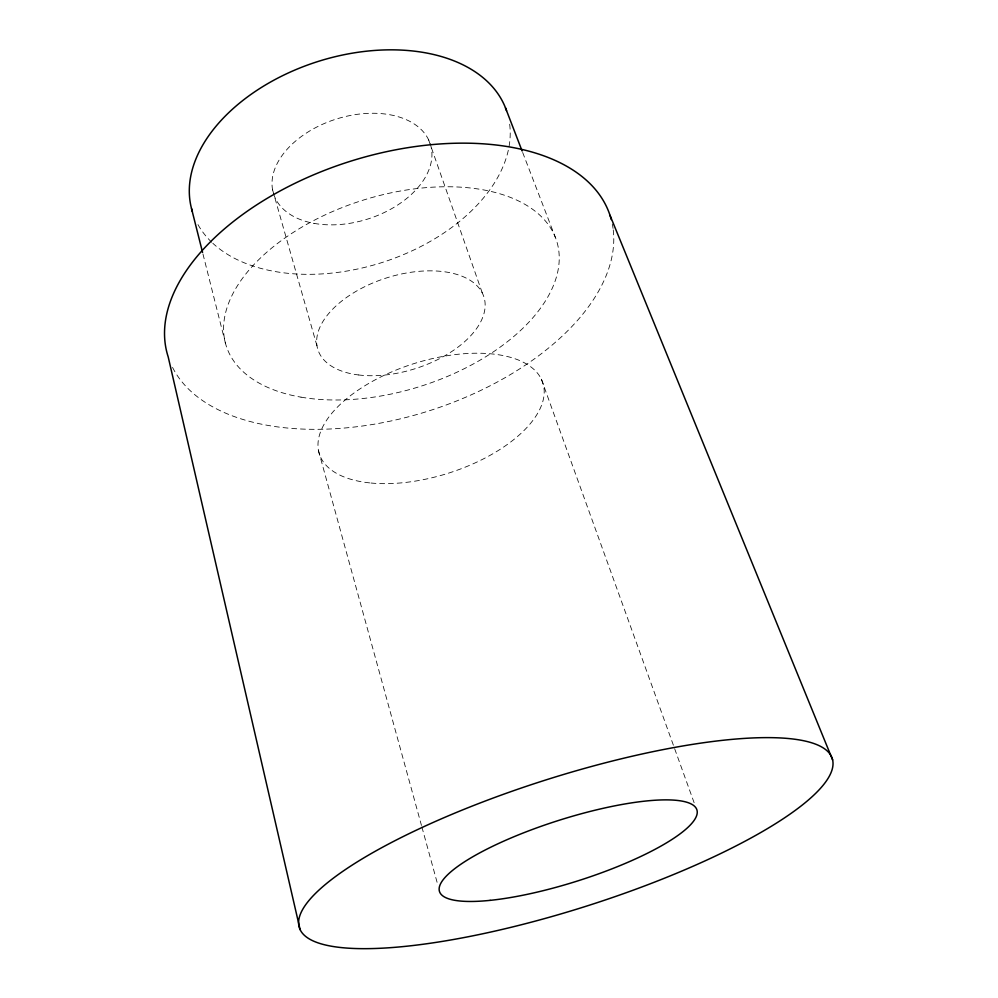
<?xml version="1.0" encoding="UTF-8"?>
<svg xmlns="http://www.w3.org/2000/svg" width="998" height="998" viewBox="0 0 998 998"><rect width="100%" height="100%" fill="white"/><g stroke="black" fill="none" stroke-linecap="round" stroke-linejoin="round"><path stroke-width="0.75" stroke-dasharray="4.99 3.74" d="M522.653 152.457L555.35 237.374M541.365 379.203L694.483 803.702M428.616 139.807L482.346 293.1M272.591 189.869L317.027 346.056M318.462 450.547L421.468 825.446M421.88 826.955L437.947 885.438M202.943 253.941L225.423 343.112M612.285 223.964A231.973 130.85 -17.6 0 1 613.046 228.405M613.234 229.902A231.973 130.85 -17.6 0 1 426.084 411.787A231.973 130.85 -17.6 0 1 172.13 366.578M509.666 124.214A164.994 105.501 -17.6 0 1 399.649 256.187A164.994 105.501 -17.6 0 1 212.848 243.312M211.726 242.252A164.994 105.501 -17.6 0 1 197.068 222.928M301.022 397.154A173.328 97.405 -17.6 0 0 559.067 262.649A173.328 97.405 -17.6 0 0 314.145 220.321A173.328 97.405 -17.6 0 0 301.022 397.154M313.958 223.352A82.223 52.407 -17.6 0 0 431.909 153.093A82.223 52.407 -17.6 0 0 310.066 130.75A82.223 52.407 -17.6 0 0 313.958 223.352M370.969 483.02A117.277 57.435 -17.6 0 0 544.135 393.998A117.277 57.435 -17.6 0 0 378.155 378.279A117.277 57.435 -17.6 0 0 370.969 483.02M358.594 374.961A87.088 47.58 -17.6 0 0 485.153 305.213A87.088 47.58 -17.6 0 0 358.956 289.694A87.088 47.58 -17.6 0 0 358.594 374.961"/><path stroke-width="1.5" d="M610.003 215.306L832.619 759.902A279.552 66.28 -17.6 0 1 445.108 940.939A279.552 66.28 -17.6 0 1 419.696 828.59A279.552 66.28 -17.6 0 1 832.619 759.902M505.475 107.834L522.104 151.01M191.529 208.594L202.569 252.419M300.086 929.575L168.2 356.91A231.973 130.85 -17.6 0 1 352.194 160.703A231.973 130.85 -17.6 0 1 611.275 219.597M192.364 211.539A164.994 105.501 -17.6 0 1 317.04 61.789A164.994 105.501 -17.6 0 1 506.535 110.716M490.118 900.358A135.017 31.711 -17.6 0 0 696.217 816.688A135.017 31.711 -17.6 0 0 518.249 834.964A135.017 31.711 -17.6 0 0 490.118 900.358"/></g></svg>
